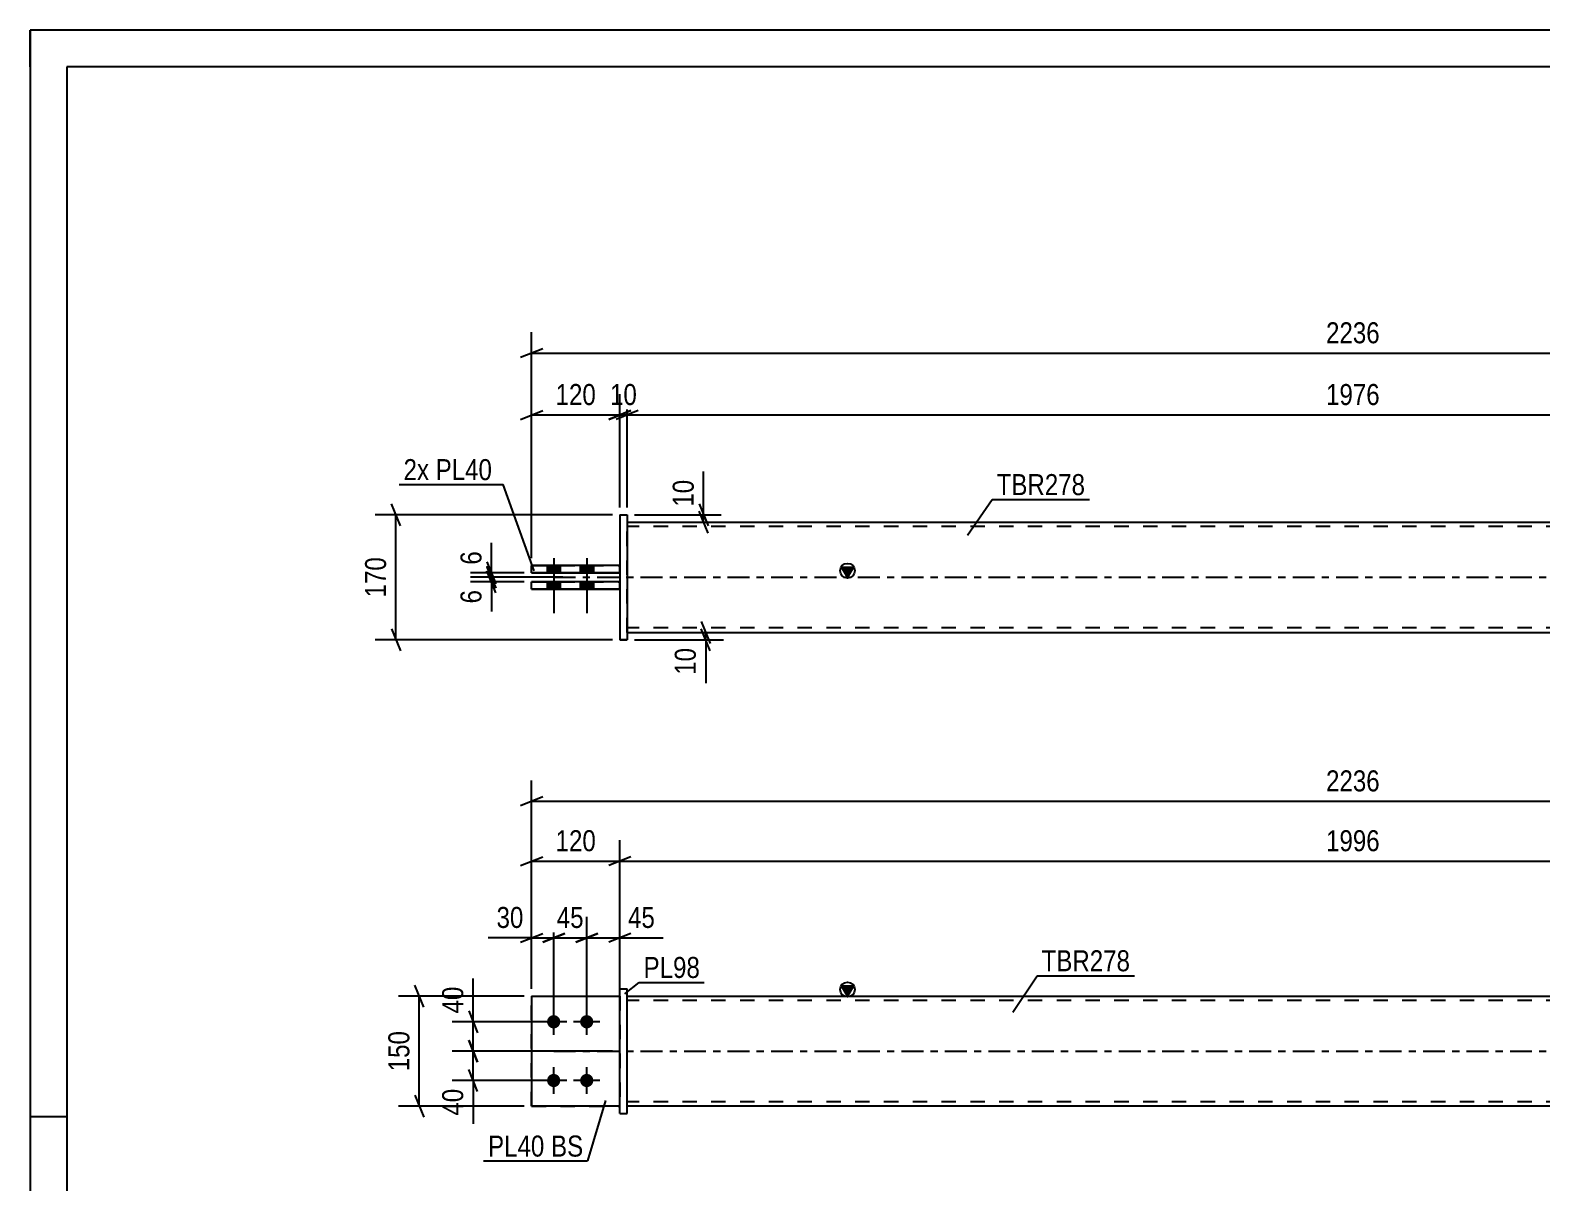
# Model space of a CAD drawing. Header units: millimetres. Extents: x 0 to 420, y 0 to 297.
# Drawn here: x 0 to 205.8, y 140 to 297 of the extents above; entities that cross this region are included whole.
import ezdxf

# ---------------------------------------------------------------- set-up
doc = ezdxf.new("R2010")
doc.units = ezdxf.units.MM
doc.linetypes.add('DXK_LINE_DOT2', pattern=[3.9198, 1.9599, -1.9599])
doc.linetypes.add('DXK_LINE_DOT3', pattern=[5.9187, 2.979, -0.9799, 0.9799, -0.9799])
doc.styles.add('Arial Narrow', font='ARIALN.TTF', dxfattribs={"height": 0.2})

# ---------------------------------------------------------------- blocks, each defined once
blk = doc.blocks.new('Unknown-580873252-1163')
at = {"color": 5, "linetype": 'Continuous'}
for p, q in [((420, 297), (0, 297)), ((0, 297), (0, 0)), ((0, 292), (0, 297)), ((415, 292), (5, 292)), ((5, 292), (5, 5)), ((5, 149), (0, 149))]:
    blk.add_line(p, q, dxfattribs=at)
blk = doc.blocks.new('Part-580873252-1797 - 1735')
at = {"color": 2, "linetype": 'Continuous'}
for p, q in [((68.27, 165.45), (80.27, 165.45)), ((68.27, 165.45), (68.27, 150.45)), ((80.27, 150.45), (68.27, 150.45)), ((68.27, 150.45), (68.27, 150.45))]:
    blk.add_line(p, q, dxfattribs=at)
at = {"color": 7, "linetype": 'DXK_LINE_DOT2'}
for p, q in [((68.27, 165.45), (80.27, 165.45)), ((80.27, 165.45), (80.27, 165.45)), ((80.27, 165.45), (80.27, 150.45)), ((68.27, 150.45), (80.27, 150.45)), ((68.27, 150.45), (68.27, 150.45))]:
    blk.add_line(p, q, dxfattribs=at)
blk = doc.blocks.new('Part-580873252-1792 - 1735')
at = {"color": 7, "linetype": 'DXK_LINE_DOT2'}
for p, q in [((68.27, 165.45), (80.27, 165.45)), ((68.27, 165.45), (80.27, 165.45)), ((68.27, 150.45), (68.27, 165.45)), ((80.27, 165.45), (80.27, 165.45)), ((80.27, 165.45), (80.27, 150.45)), ((68.27, 150.45), (80.27, 150.45)), ((80.27, 150.45), (68.27, 150.45)), ((68.27, 150.45), (68.27, 150.45))]:
    blk.add_line(p, q, dxfattribs=at)
blk = doc.blocks.new('Part-580873252-1802 - 1735')
at = {"color": 2, "linetype": 'Continuous'}
for p, q in [((80.27, 166.46), (81.27, 166.46)), ((80.27, 149.46), (80.27, 166.46)), ((81.27, 149.46), (81.27, 166.46)), ((80.27, 149.46), (81.27, 149.46)), ((80.27, 149.45), (81.27, 149.45))]:
    blk.add_line(p, q, dxfattribs=at)
at = {"color": 7, "linetype": 'DXK_LINE_DOT2'}
for p, q in [((80.27, 166.45), (81.27, 166.45)), ((80.27, 149.46), (80.27, 149.45)), ((80.27, 149.45), (80.27, 149.46)), ((81.27, 149.46), (81.27, 149.45)), ((81.27, 149.45), (81.27, 149.46))]:
    blk.add_line(p, q, dxfattribs=at)
blk = doc.blocks.new('Part-580873252-1807 - 1735')
at = {"linetype": 'Continuous'}
blk.add_hatch(color=2, dxfattribs=at).paths.add_polyline_path([(111.27, 165.45), (110.47, 166.85), (112.07, 166.85)])
at = {"color": 2, "linetype": 'Continuous'}
for p, q in [((111.27, 165.45), (110.47, 166.85)), ((110.47, 166.85), (112.07, 166.85)), ((112.07, 166.85), (111.27, 165.45)), ((81.27, 165.45), (278.91, 165.45)), ((278.91, 150.45), (81.27, 150.45))]:
    blk.add_line(p, q, dxfattribs=at)
at = {"color": 7, "linetype": 'DXK_LINE_DOT2'}
for p, q in [((81.27, 150.45), (81.27, 165.45)), ((278.91, 164.85), (81.27, 164.85)), ((278.91, 151.05), (81.27, 151.05))]:
    blk.add_line(p, q, dxfattribs=at)
at = {"color": 7, "linetype": 'DXK_LINE_DOT3'}
blk.add_line((71.27, 157.95), (288.91, 157.95), dxfattribs=at)
at = {"color": 2, "linetype": 'Continuous'}
blk.add_circle((111.27, 166.35), 1, dxfattribs=at)
blk = doc.blocks.new('Bolt-580873252-1809 - 1735')
at = {"linetype": 'Continuous'}
for points in [[(71.27, 161.05), (71.08, 161.07), (70.9, 161.13), (70.74, 161.23), (70.6, 161.35), (70.49, 161.5), (70.41, 161.68), (70.37, 161.86), (70.37, 162.05), (70.41, 162.23), (70.49, 162.4), (70.6, 162.56), (70.74, 162.68), (70.9, 162.78), (71.08, 162.83), (71.27, 162.85), (71.46, 162.83), (71.63, 162.78), (71.8, 162.68), (71.94, 162.56), (72.05, 162.4), (72.12, 162.23), (72.16, 162.05), (72.16, 161.86), (72.12, 161.68), (72.05, 161.5), (71.94, 161.35), (71.8, 161.23), (71.63, 161.13), (71.46, 161.07)], [(75.77, 161.05), (75.58, 161.07), (75.4, 161.13), (75.24, 161.23), (75.1, 161.35), (74.99, 161.5), (74.91, 161.68), (74.87, 161.86), (74.87, 162.05), (74.91, 162.23), (74.99, 162.4), (75.1, 162.56), (75.24, 162.68), (75.4, 162.78), (75.58, 162.83), (75.77, 162.85), (75.96, 162.83), (76.13, 162.78), (76.3, 162.68), (76.44, 162.56), (76.55, 162.4), (76.62, 162.23), (76.66, 162.05), (76.66, 161.86), (76.62, 161.68), (76.55, 161.5), (76.44, 161.35), (76.3, 161.23), (76.13, 161.13), (75.96, 161.07)], [(71.27, 153.05), (71.08, 153.07), (70.9, 153.13), (70.74, 153.23), (70.6, 153.35), (70.49, 153.5), (70.41, 153.68), (70.37, 153.86), (70.37, 154.05), (70.41, 154.23), (70.49, 154.4), (70.6, 154.56), (70.74, 154.68), (70.9, 154.78), (71.08, 154.83), (71.27, 154.85), (71.46, 154.83), (71.63, 154.78), (71.8, 154.68), (71.94, 154.56), (72.05, 154.4), (72.12, 154.23), (72.16, 154.05), (72.16, 153.86), (72.12, 153.68), (72.05, 153.5), (71.94, 153.35), (71.8, 153.23), (71.63, 153.13), (71.46, 153.07)], [(75.77, 153.05), (75.58, 153.07), (75.4, 153.13), (75.24, 153.23), (75.1, 153.35), (74.99, 153.5), (74.91, 153.68), (74.87, 153.86), (74.87, 154.05), (74.91, 154.23), (74.99, 154.4), (75.1, 154.56), (75.24, 154.68), (75.4, 154.78), (75.58, 154.83), (75.77, 154.85), (75.96, 154.83), (76.13, 154.78), (76.3, 154.68), (76.44, 154.56), (76.55, 154.4), (76.62, 154.23), (76.66, 154.05), (76.66, 153.86), (76.62, 153.68), (76.55, 153.5), (76.44, 153.35), (76.3, 153.23), (76.13, 153.13), (75.96, 153.07)]]:
    blk.add_hatch(color=1, dxfattribs=at).paths.add_polyline_path(points)
at = {"color": 1, "linetype": 'Continuous'}
for p, q in [((71.27, 160.15), (71.27, 163.75)), ((75.77, 160.15), (75.77, 163.75)), ((73.07, 161.95), (69.47, 161.95)), ((77.57, 161.95), (73.97, 161.95)), ((71.27, 152.15), (71.27, 155.75)), ((75.77, 152.15), (75.77, 155.75)), ((73.07, 153.95), (69.47, 153.95)), ((77.57, 153.95), (73.97, 153.95))]:
    blk.add_line(p, q, dxfattribs=at)
blk = doc.blocks.new('Part-580873252-1394 - 1390')
at = {"color": 2, "linetype": 'Continuous'}
for p, q in [((80.27, 230.99), (81.27, 230.99)), ((80.27, 230.99), (80.27, 213.99)), ((81.27, 230.99), (81.27, 213.99)), ((80.27, 213.99), (81.27, 213.99)), ((81.27, 213.99), (80.27, 213.99))]:
    blk.add_line(p, q, dxfattribs=at)
at = {"color": 7, "linetype": 'DXK_LINE_DOT2'}
for p, q in [((80.27, 230.99), (81.27, 230.99)), ((81.27, 230.99), (81.27, 230.99)), ((80.27, 213.99), (80.27, 213.99)), ((80.27, 213.99), (80.27, 213.99)), ((81.27, 213.99), (81.27, 213.99)), ((81.27, 213.99), (81.27, 213.99))]:
    blk.add_line(p, q, dxfattribs=at)
blk = doc.blocks.new('Part-580873252-1420 - 1390')
at = {"color": 2, "linetype": 'Continuous'}
for p, q in [((80.27, 221.89), (68.27, 221.89)), ((68.27, 220.89), (68.27, 221.89)), ((68.27, 220.89), (80.27, 220.89)), ((80.27, 220.89), (68.27, 220.89))]:
    blk.add_line(p, q, dxfattribs=at)
at = {"color": 7, "linetype": 'DXK_LINE_DOT2'}
for p, q in [((68.27, 221.89), (80.27, 221.89)), ((68.27, 220.89), (68.27, 220.89)), ((80.27, 220.89), (80.27, 221.89))]:
    blk.add_line(p, q, dxfattribs=at)
blk = doc.blocks.new('Part-580873252-1425 - 1390')
at = {"color": 2, "linetype": 'Continuous'}
for p, q in [((80.27, 224.09), (68.27, 224.09)), ((68.27, 223.09), (68.27, 224.09)), ((68.27, 223.09), (80.27, 223.09)), ((80.27, 223.09), (68.27, 223.09))]:
    blk.add_line(p, q, dxfattribs=at)
at = {"color": 7, "linetype": 'DXK_LINE_DOT2'}
for p, q in [((68.27, 224.09), (80.27, 224.09)), ((68.27, 223.09), (68.27, 223.09)), ((80.27, 223.09), (80.27, 224.09))]:
    blk.add_line(p, q, dxfattribs=at)
blk = doc.blocks.new('Part-580873252-1446 - 1390')
at = {"linetype": 'Continuous'}
blk.add_hatch(color=2, dxfattribs=at).paths.add_polyline_path([(111.27, 222.49), (110.47, 223.89), (112.07, 223.89)])
at = {"color": 2, "linetype": 'Continuous'}
for p, q in [((81.27, 229.99), (278.91, 229.99)), ((111.27, 222.49), (110.47, 223.89)), ((110.47, 223.89), (112.07, 223.89)), ((112.07, 223.89), (111.27, 222.49)), ((81.27, 214.99), (278.91, 214.99))]:
    blk.add_line(p, q, dxfattribs=at)
at = {"color": 7, "linetype": 'DXK_LINE_DOT2'}
for p, q in [((81.27, 214.99), (81.27, 229.99)), ((278.91, 229.39), (81.27, 229.39)), ((278.91, 215.59), (81.27, 215.59))]:
    blk.add_line(p, q, dxfattribs=at)
at = {"color": 7, "linetype": 'DXK_LINE_DOT3'}
blk.add_line((71.27, 222.49), (288.91, 222.49), dxfattribs=at)
at = {"color": 2, "linetype": 'Continuous'}
blk.add_circle((111.27, 223.39), 1, dxfattribs=at)
blk = doc.blocks.new('Bolt-580873252-1448 - 1390')
at = {"linetype": 'Continuous'}
for points in [[(70.37, 223.09), (72.17, 223.09), (72.17, 224.09), (70.37, 224.09)], [(70.37, 223.09), (72.17, 223.09), (72.17, 224.09), (70.37, 224.09)], [(74.87, 223.09), (76.67, 223.09), (76.67, 224.09), (74.87, 224.09)], [(74.87, 223.09), (76.67, 223.09), (76.67, 224.09), (74.87, 224.09)], [(70.37, 220.89), (72.17, 220.89), (72.17, 221.89), (70.37, 221.89)], [(70.37, 220.89), (72.17, 220.89), (72.17, 221.89), (70.37, 221.89)], [(74.87, 220.89), (76.67, 220.89), (76.67, 221.89), (74.87, 221.89)], [(74.87, 220.89), (76.67, 220.89), (76.67, 221.89), (74.87, 221.89)]]:
    blk.add_hatch(color=1, dxfattribs=at).paths.add_polyline_path(points)
at = {"color": 1, "linetype": 'Continuous'}
for p, q in [((71.27, 225.09), (71.27, 217.59)), ((71.27, 225.09), (71.27, 217.59)), ((75.77, 225.09), (75.77, 217.59)), ((75.77, 225.09), (75.77, 217.59)), ((70.37, 224.09), (70.37, 223.09)), ((70.37, 224.09), (70.37, 223.09)), ((72.17, 224.09), (72.17, 223.09)), ((72.17, 224.09), (72.17, 223.09)), ((74.87, 224.09), (74.87, 223.09)), ((74.87, 224.09), (74.87, 223.09)), ((76.67, 224.09), (76.67, 223.09)), ((76.67, 224.09), (76.67, 223.09)), ((70.37, 221.89), (70.37, 220.89)), ((70.37, 221.89), (70.37, 220.89)), ((72.17, 221.89), (72.17, 220.89)), ((72.17, 221.89), (72.17, 220.89)), ((74.87, 221.89), (74.87, 220.89)), ((74.87, 221.89), (74.87, 220.89)), ((76.67, 221.89), (76.67, 220.89)), ((76.67, 221.89), (76.67, 220.89))]:
    blk.add_line(p, q, dxfattribs=at)
blk = doc.blocks.new('StraightDimension-580873252-2008 - 1735')
at = {"color": 7, "linetype": 'Continuous'}
for p, q in [((59.7, 163.45), (60.9, 160.45)), ((70.27, 161.95), (57.45, 161.95)), ((60.3, 157.95), (60.3, 161.95)), ((60.9, 156.45), (59.7, 159.45)), ((79.27, 157.95), (57.45, 157.95))]:
    blk.add_line(p, q, dxfattribs=at)
at = {"color": 0}
blk.add_wipeout([(59.55, 167.34), (55.35, 167.34), (55.35, 162.48), (59.55, 162.48)], dxfattribs=at)
at = {"color": 7, "linetype": 'Continuous'}
blk.add_line((60.3, 161.95), (60.3, 167.86), dxfattribs=at)
blk.add_line((60.3, 161.95), (60.3, 167.86), dxfattribs=at)
at = {"color": 3, "style": 'Arial Narrow'}
blk.add_text('40', height=2.863, rotation=90.0002, dxfattribs=at).set_placement((58.95, 163.08))
blk = doc.blocks.new('StraightDimension-580873252-1999 - 1735')
at = {"color": 7, "linetype": 'Continuous'}
for p, q in [((59.7, 159.45), (60.9, 156.45)), ((79.27, 157.95), (57.45, 157.95)), ((60.3, 153.95), (60.3, 157.95)), ((60.9, 152.45), (59.7, 155.45)), ((70.27, 153.95), (57.45, 153.95))]:
    blk.add_line(p, q, dxfattribs=at)
at = {"color": 0}
blk.add_wipeout([(59.55, 153.43), (55.35, 153.43), (55.35, 148.57), (59.55, 148.57)], dxfattribs=at)
at = {"color": 7, "linetype": 'Continuous'}
blk.add_line((60.3, 153.95), (60.3, 148.05), dxfattribs=at)
blk.add_line((60.3, 153.95), (60.3, 148.05), dxfattribs=at)
at = {"color": 3, "style": 'Arial Narrow'}
blk.add_text('40', height=2.863, rotation=90.0002, dxfattribs=at).set_placement((58.95, 149.17))
blk = doc.blocks.new('StraightDimension-580873252-1937 - 1735')
at = {"color": 7, "linetype": 'Continuous'}
for p, q in [((68.27, 166.45), (68.27, 186.68)), ((80.27, 158.95), (80.27, 186.68)), ((66.77, 183.23), (69.77, 184.43)), ((68.27, 183.83), (80.27, 183.83)), ((81.77, 184.43), (78.77, 183.23))]:
    blk.add_line(p, q, dxfattribs=at)
at = {"color": 0}
blk.add_wipeout([(77.61, 184.58), (77.61, 188.78), (70.93, 188.78), (70.93, 184.58)], dxfattribs=at)
at = {"color": 3, "style": 'Arial Narrow'}
blk.add_text('120', height=2.863, dxfattribs=at).set_placement((71.53, 185.18))
blk = doc.blocks.new('StraightDimension-580873252-2018 - 1735')
at = {"color": 7, "linetype": 'Continuous'}
for p, q in [((53.57, 163.95), (52.37, 166.95)), ((67.27, 165.45), (50.12, 165.45)), ((52.97, 150.45), (52.97, 165.45)), ((67.27, 150.45), (50.12, 150.45)), ((52.37, 151.95), (53.57, 148.95))]:
    blk.add_line(p, q, dxfattribs=at)
at = {"color": 0}
blk.add_wipeout([(52.22, 161.3), (48.02, 161.3), (48.02, 154.61), (52.22, 154.61)], dxfattribs=at)
at = {"color": 3, "style": 'Arial Narrow'}
blk.add_text('150', height=2.863, rotation=90.0002, dxfattribs=at).set_placement((51.62, 155.21))
blk = doc.blocks.new('StraightDimension-580873252-1864 - 1735')
at = {"color": 7, "linetype": 'Continuous'}
for p, q in [((68.27, 166.45), (68.27, 194.83)), ((69.77, 192.58), (66.77, 191.38)), ((68.27, 191.98), (291.91, 191.98))]:
    blk.add_line(p, q, dxfattribs=at)
at = {"color": 0}
blk.add_wipeout([(184.35, 192.73), (184.35, 196.93), (175.83, 196.93), (175.83, 192.73)], dxfattribs=at)
at = {"color": 3, "style": 'Arial Narrow'}
blk.add_text('2236', height=2.863, dxfattribs=at).set_placement((176.43, 193.33))
blk = doc.blocks.new('StraightDimension-580873252-1922 - 1735')
at = {"color": 7, "linetype": 'Continuous'}
for p, q in [((80.27, 158.95), (80.27, 186.68)), ((279.91, 166.45), (279.91, 186.68)), ((81.77, 184.43), (78.77, 183.23)), ((80.27, 183.83), (279.91, 183.83)), ((278.41, 183.23), (281.41, 184.43))]:
    blk.add_line(p, q, dxfattribs=at)
at = {"color": 0}
blk.add_wipeout([(184.35, 184.58), (184.35, 188.78), (175.83, 188.78), (175.83, 184.58)], dxfattribs=at)
at = {"color": 3, "style": 'Arial Narrow'}
blk.add_text('1996', height=2.863, dxfattribs=at).set_placement((176.43, 185.18))
blk = doc.blocks.new('StraightDimension-580873252-1953 - 1735')
at = {"color": 7, "linetype": 'Continuous'}
for p, q in [((68.27, 166.45), (68.27, 176.23)), ((71.27, 162.95), (71.27, 176.23)), ((66.77, 172.78), (69.77, 173.98)), ((68.27, 173.38), (71.27, 173.38)), ((72.77, 173.98), (69.77, 172.78))]:
    blk.add_line(p, q, dxfattribs=at)
at = {"color": 0}
blk.add_wipeout([(67.74, 174.13), (67.74, 178.33), (62.89, 178.33), (62.89, 174.13)], dxfattribs=at)
at = {"color": 7, "linetype": 'Continuous'}
blk.add_line((68.27, 173.38), (62.36, 173.38), dxfattribs=at)
blk.add_line((68.27, 173.38), (62.36, 173.38), dxfattribs=at)
at = {"color": 3, "style": 'Arial Narrow'}
blk.add_text('30', height=2.863, dxfattribs=at).set_placement((63.49, 174.73))
blk = doc.blocks.new('StraightDimension-580873252-1969 - 1735')
at = {"color": 7, "linetype": 'Continuous'}
for p, q in [((71.27, 162.95), (71.27, 176.23)), ((75.77, 162.95), (75.77, 176.23)), ((69.77, 172.78), (72.77, 173.98)), ((71.27, 173.38), (75.77, 173.38)), ((77.27, 173.98), (74.27, 172.78))]:
    blk.add_line(p, q, dxfattribs=at)
at = {"color": 0}
blk.add_wipeout([(75.95, 174.13), (75.95, 178.33), (71.09, 178.33), (71.09, 174.13)], dxfattribs=at)
at = {"color": 3, "style": 'Arial Narrow'}
blk.add_text('45', height=2.863, dxfattribs=at).set_placement((71.69, 174.73))
blk = doc.blocks.new('StraightDimension-580873252-1982 - 1735')
at = {"color": 7, "linetype": 'Continuous'}
for p, q in [((75.77, 162.95), (75.77, 176.23)), ((80.27, 166.45), (80.27, 176.23)), ((74.27, 172.78), (77.27, 173.98)), ((75.77, 173.38), (80.27, 173.38)), ((81.77, 173.98), (78.77, 172.78))]:
    blk.add_line(p, q, dxfattribs=at)
at = {"color": 0}
blk.add_wipeout([(85.65, 174.13), (85.65, 178.33), (80.79, 178.33), (80.79, 174.13)], dxfattribs=at)
at = {"color": 7, "linetype": 'Continuous'}
blk.add_line((80.27, 173.38), (86.17, 173.38), dxfattribs=at)
blk.add_line((80.27, 173.38), (86.17, 173.38), dxfattribs=at)
at = {"color": 3, "style": 'Arial Narrow'}
blk.add_text('45', height=2.863, dxfattribs=at).set_placement((81.39, 174.73))
blk = doc.blocks.new('StraightDimension-580873252-1564 - 1390')
at = {"color": 7, "linetype": 'Continuous'}
for p, q in [((68.27, 225.09), (68.27, 255.86)), ((69.77, 253.61), (66.77, 252.41)), ((68.27, 253.01), (291.91, 253.01))]:
    blk.add_line(p, q, dxfattribs=at)
at = {"color": 0}
blk.add_wipeout([(184.35, 253.76), (184.35, 257.96), (175.83, 257.96), (175.83, 253.76)], dxfattribs=at)
at = {"color": 3, "style": 'Arial Narrow'}
blk.add_text('2236', height=2.863, dxfattribs=at).set_placement((176.43, 254.36))
blk = doc.blocks.new('StraightDimension-580873252-1585 - 1390')
at = {"color": 7, "linetype": 'Continuous'}
for p, q in [((81.27, 231.99), (81.27, 247.45)), ((278.91, 231.99), (278.91, 247.45)), ((82.77, 245.2), (79.77, 244)), ((277.41, 244), (280.41, 245.2)), ((81.27, 244.6), (278.91, 244.6))]:
    blk.add_line(p, q, dxfattribs=at)
at = {"color": 0}
blk.add_wipeout([(184.35, 245.35), (184.35, 249.55), (175.83, 249.55), (175.83, 245.35)], dxfattribs=at)
at = {"color": 3, "style": 'Arial Narrow'}
blk.add_text('1976', height=2.863, dxfattribs=at).set_placement((176.43, 245.95))
blk = doc.blocks.new('StraightDimension-580873252-1595 - 1390')
at = {"color": 7, "linetype": 'Continuous'}
for p, q in [((80.27, 231.99), (80.27, 247.45)), ((81.27, 231.99), (81.27, 247.45)), ((78.77, 244), (81.77, 245.2)), ((82.77, 245.2), (79.77, 244)), ((80.27, 244.6), (81.27, 244.6))]:
    blk.add_line(p, q, dxfattribs=at)
at = {"color": 0}
blk.add_wipeout([(83.2, 245.35), (83.2, 249.55), (78.34, 249.55), (78.34, 245.35)], dxfattribs=at)
at = {"color": 3, "style": 'Arial Narrow'}
blk.add_text('10', height=2.863, dxfattribs=at).set_placement((78.94, 245.95))
blk = doc.blocks.new('StraightDimension-580873252-1605 - 1390')
at = {"color": 7, "linetype": 'Continuous'}
for p, q in [((68.27, 225.09), (68.27, 247.45)), ((80.27, 231.99), (80.27, 247.45)), ((66.77, 244), (69.77, 245.2)), ((81.77, 245.2), (78.77, 244)), ((68.27, 244.6), (80.27, 244.6))]:
    blk.add_line(p, q, dxfattribs=at)
at = {"color": 0}
blk.add_wipeout([(77.61, 245.35), (77.61, 249.55), (70.93, 249.55), (70.93, 245.35)], dxfattribs=at)
at = {"color": 3, "style": 'Arial Narrow'}
blk.add_text('120', height=2.863, dxfattribs=at).set_placement((71.53, 245.95))
blk = doc.blocks.new('StraightDimension-580873252-1626 - 1390')
at = {"color": 7, "linetype": 'Continuous'}
for p, q in [((91.37, 216.49), (92.57, 213.49)), ((82.27, 214.99), (94.37, 214.99)), ((92.57, 212.49), (91.37, 215.49)), ((91.97, 213.99), (91.97, 214.99)), ((82.27, 213.99), (94.37, 213.99))]:
    blk.add_line(p, q, dxfattribs=at)
at = {"color": 0}
blk.add_wipeout([(91.22, 213.46), (87.02, 213.46), (87.02, 208.61), (91.22, 208.61)], dxfattribs=at)
at = {"color": 7, "linetype": 'Continuous'}
blk.add_line((91.97, 213.99), (91.97, 208.08), dxfattribs=at)
blk.add_line((91.97, 213.99), (91.97, 208.08), dxfattribs=at)
at = {"color": 3, "style": 'Arial Narrow'}
blk.add_text('10', height=2.863, rotation=90.0002, dxfattribs=at).set_placement((90.62, 209.21))
blk = doc.blocks.new('StraightDimension-580873252-1636 - 1390')
at = {"color": 7, "linetype": 'Continuous'}
for p, q in [((82.27, 230.99), (94.09, 230.99)), ((91.09, 232.49), (92.29, 229.49)), ((92.29, 228.49), (91.09, 231.49)), ((91.69, 229.99), (91.69, 230.99)), ((82.27, 229.99), (94.09, 229.99))]:
    blk.add_line(p, q, dxfattribs=at)
at = {"color": 0}
blk.add_wipeout([(90.94, 236.37), (86.74, 236.37), (86.74, 231.51), (90.94, 231.51)], dxfattribs=at)
at = {"color": 7, "linetype": 'Continuous'}
blk.add_line((91.69, 230.99), (91.69, 236.89), dxfattribs=at)
blk.add_line((91.69, 230.99), (91.69, 236.89), dxfattribs=at)
at = {"color": 3, "style": 'Arial Narrow'}
blk.add_text('10', height=2.863, rotation=90.0002, dxfattribs=at).set_placement((90.34, 232.11))
blk = doc.blocks.new('StraightDimension-580873252-1667 - 1390')
at = {"color": 7, "linetype": 'Continuous'}
for p, q in [((79.27, 230.99), (46.95, 230.99)), ((50.4, 229.49), (49.2, 232.49)), ((49.8, 213.99), (49.8, 230.99)), ((49.2, 215.49), (50.4, 212.49)), ((79.27, 213.99), (46.95, 213.99))]:
    blk.add_line(p, q, dxfattribs=at)
at = {"color": 0}
blk.add_wipeout([(49.05, 225.83), (44.85, 225.83), (44.85, 219.15), (49.05, 219.15)], dxfattribs=at)
at = {"color": 3, "style": 'Arial Narrow'}
blk.add_text('170', height=2.863, rotation=90.0002, dxfattribs=at).set_placement((48.45, 219.75))
blk = doc.blocks.new('StraightDimension-580873252-1678 - 1390')
at = {"color": 7, "linetype": 'Continuous'}
for p, q in [((62.19, 224.59), (63.39, 221.59)), ((67.27, 223.09), (59.94, 223.09)), ((72.52, 222.49), (59.94, 222.49)), ((63.39, 220.99), (62.19, 223.99)), ((62.79, 222.49), (62.79, 223.09))]:
    blk.add_line(p, q, dxfattribs=at)
at = {"color": 0}
blk.add_wipeout([(62.04, 226.64), (57.84, 226.64), (57.84, 223.61), (62.04, 223.61)], dxfattribs=at)
at = {"color": 7, "linetype": 'Continuous'}
blk.add_line((62.79, 223.09), (62.79, 227.17), dxfattribs=at)
blk.add_line((62.79, 223.09), (62.79, 227.17), dxfattribs=at)
at = {"color": 3, "style": 'Arial Narrow'}
blk.add_text('6', height=2.86, rotation=90.0002, dxfattribs=at).set_placement((61.44, 224.21))
blk = doc.blocks.new('StraightDimension-580873252-1688 - 1390')
at = {"color": 7, "linetype": 'Continuous'}
for p, q in [((72.52, 222.49), (59.94, 222.49)), ((62.19, 223.99), (63.39, 220.99)), ((63.39, 220.39), (62.19, 223.39)), ((62.79, 221.89), (62.79, 222.49)), ((67.27, 221.89), (59.94, 221.89))]:
    blk.add_line(p, q, dxfattribs=at)
at = {"color": 0}
blk.add_wipeout([(62.04, 221.36), (57.84, 221.36), (57.84, 218.33), (62.04, 218.33)], dxfattribs=at)
at = {"color": 7, "linetype": 'Continuous'}
blk.add_line((62.79, 221.89), (62.79, 217.81), dxfattribs=at)
blk.add_line((62.79, 221.89), (62.79, 217.81), dxfattribs=at)
at = {"color": 3, "style": 'Arial Narrow'}
blk.add_text('6', height=2.86, rotation=90.0002, dxfattribs=at).set_placement((61.44, 218.93))
blk = doc.blocks.new('Mark-580873252-1798 - 1735')
at = {"color": 0}
blk.add_wipeout([(91.18, 167.92), (91.18, 170.92), (83.51, 170.92), (83.51, 167.92)], dxfattribs=at)
blk.add_wipeout([(91.18, 167.92), (91.18, 170.92), (83.51, 170.92), (83.51, 167.92)], dxfattribs=at)
at = {"color": 30, "linetype": 'Continuous'}
for p, q in [((80.96, 165.77), (82.91, 167.32)), ((82.91, 167.32), (91.78, 167.32))]:
    blk.add_line(p, q, dxfattribs=at)
at = {"color": 3, "style": 'Arial Narrow'}
blk.add_text('PL98', height=2.863, dxfattribs=at).set_placement((83.51, 167.92))
blk = doc.blocks.new('Mark-580873252-1803 - 1735')
at = {"color": 0}
blk.add_wipeout([(149.75, 168.83), (149.75, 171.83), (137.7, 171.83), (137.7, 168.83)], dxfattribs=at)
blk.add_wipeout([(149.75, 168.83), (149.75, 171.83), (137.7, 171.83), (137.7, 168.83)], dxfattribs=at)
at = {"color": 30, "linetype": 'Continuous'}
for p, q in [((133.8, 163.26), (137.1, 168.23)), ((137.1, 168.23), (150.35, 168.23))]:
    blk.add_line(p, q, dxfattribs=at)
at = {"color": 3, "style": 'Arial Narrow'}
blk.add_text('TBR278', height=2.863, dxfattribs=at).set_placement((137.7, 168.83))
blk = doc.blocks.new('MarkSet-580873252-2053 - 1735')
at = {"color": 0}
blk.add_wipeout([(70.01, 143.59), (70.01, 146.59), (62.33, 146.59), (62.33, 143.59)], dxfattribs=at)
blk.add_wipeout([(70.01, 143.59), (70.01, 146.59), (62.33, 146.59), (62.33, 143.59)], dxfattribs=at)
at = {"color": 3, "style": 'Arial Narrow'}
blk.add_text('PL40', height=2.863, dxfattribs=at).set_placement((62.33, 143.59))
at = {"color": 0}
blk.add_wipeout([(75.29, 143.59), (75.29, 146.59), (70.91, 146.59), (70.91, 143.59)], dxfattribs=at)
blk.add_wipeout([(75.29, 143.59), (75.29, 146.59), (70.91, 146.59), (70.91, 143.59)], dxfattribs=at)
at = {"color": 30, "linetype": 'Continuous'}
for p in [(78.31, 151.23), (61.73, 142.99)]:
    blk.add_line(p, (75.89, 142.99), dxfattribs=at)
at = {"color": 3, "style": 'Arial Narrow'}
blk.add_text('BS', height=2.863, dxfattribs=at).set_placement((70.91, 143.59))
blk = doc.blocks.new('Mark-580873252-1442 - 1390')
at = {"color": 0}
blk.add_wipeout([(143.64, 233.68), (143.64, 236.68), (131.58, 236.68), (131.58, 233.68)], dxfattribs=at)
blk.add_wipeout([(143.64, 233.68), (143.64, 236.68), (131.58, 236.68), (131.58, 233.68)], dxfattribs=at)
at = {"color": 30, "linetype": 'Continuous'}
for p, q in [((127.61, 228.23), (130.98, 233.08)), ((130.98, 233.08), (144.24, 233.08))]:
    blk.add_line(p, q, dxfattribs=at)
at = {"color": 3, "style": 'Arial Narrow'}
blk.add_text('TBR278', height=2.863, dxfattribs=at).set_placement((131.58, 233.68))
blk = doc.blocks.new('MarkSet-580873252-1726 - 1390')
at = {"color": 30, "linetype": 'Continuous'}
blk.add_line((68.62, 223.37), (64.37, 235.12), dxfattribs=at)
at = {"color": 0}
blk.add_wipeout([(54.3, 235.72), (54.3, 238.72), (50.83, 238.72), (50.83, 235.72)], dxfattribs=at)
blk.add_wipeout([(54.3, 235.72), (54.3, 238.72), (50.83, 238.72), (50.83, 235.72)], dxfattribs=at)
blk.add_wipeout([(62.87, 235.72), (62.87, 238.72), (55.2, 238.72), (55.2, 235.72)], dxfattribs=at)
blk.add_wipeout([(62.87, 235.72), (62.87, 238.72), (55.2, 238.72), (55.2, 235.72)], dxfattribs=at)
at = {"color": 30, "linetype": 'Continuous'}
blk.add_line((50.23, 235.12), (64.37, 235.12), dxfattribs=at)
at = {"color": 3, "style": 'Arial Narrow'}
for s, p in [('2x', (50.83, 235.72)), ('PL40', (55.2, 235.72))]:
    blk.add_text(s, height=2.863, dxfattribs=at).set_placement(p)

msp = doc.modelspace()

# ---------------------------------------------------------------- block references
for name in ['Unknown-580873252-1163', 'Part-580873252-1394 - 1390', 'Part-580873252-1446 - 1390', 'Bolt-580873252-1448 - 1390', 'Part-580873252-1425 - 1390', 'Part-580873252-1420 - 1390', 'Part-580873252-1807 - 1735', 'Part-580873252-1797 - 1735', 'Part-580873252-1792 - 1735', 'Part-580873252-1802 - 1735', 'Bolt-580873252-1809 - 1735']:
    msp.add_blockref(name, (0, 0))

# ---------------------------------------------------------------- next in the draw order: block references
for name in ['StraightDimension-580873252-1564 - 1390', 'StraightDimension-580873252-1626 - 1390', 'StraightDimension-580873252-2008 - 1735']:
    msp.add_blockref(name, (0, 0))

# ---------------------------------------------------------------- next in the draw order: block references
for name in ['StraightDimension-580873252-1585 - 1390', 'StraightDimension-580873252-1999 - 1735']:
    msp.add_blockref(name, (0, 0))

# ---------------------------------------------------------------- next in the draw order: block references
for name in ['StraightDimension-580873252-1595 - 1390', 'Mark-580873252-1442 - 1390', 'StraightDimension-580873252-1937 - 1735']:
    msp.add_blockref(name, (0, 0))

# ---------------------------------------------------------------- next in the draw order: block references
for name in ['StraightDimension-580873252-1605 - 1390', 'StraightDimension-580873252-2018 - 1735']:
    msp.add_blockref(name, (0, 0))

# ---------------------------------------------------------------- next in the draw order: block references
for name in ['StraightDimension-580873252-1636 - 1390', 'StraightDimension-580873252-1667 - 1390', 'StraightDimension-580873252-1864 - 1735', 'MarkSet-580873252-2053 - 1735']:
    msp.add_blockref(name, (0, 0))

# ---------------------------------------------------------------- next in the draw order: block references
for name in ['StraightDimension-580873252-1678 - 1390', 'StraightDimension-580873252-1922 - 1735', 'StraightDimension-580873252-1953 - 1735']:
    msp.add_blockref(name, (0, 0))

# ---------------------------------------------------------------- next in the draw order: block references
for name in ['StraightDimension-580873252-1688 - 1390', 'StraightDimension-580873252-1969 - 1735', 'Mark-580873252-1803 - 1735']:
    msp.add_blockref(name, (0, 0))

# ---------------------------------------------------------------- next in the draw order: block references
for name in ['MarkSet-580873252-1726 - 1390', 'StraightDimension-580873252-1982 - 1735']:
    msp.add_blockref(name, (0, 0))

# ---------------------------------------------------------------- next in the draw order: block references
msp.add_blockref('Mark-580873252-1798 - 1735', (0, 0))

doc.saveas('drawing.dxf')
